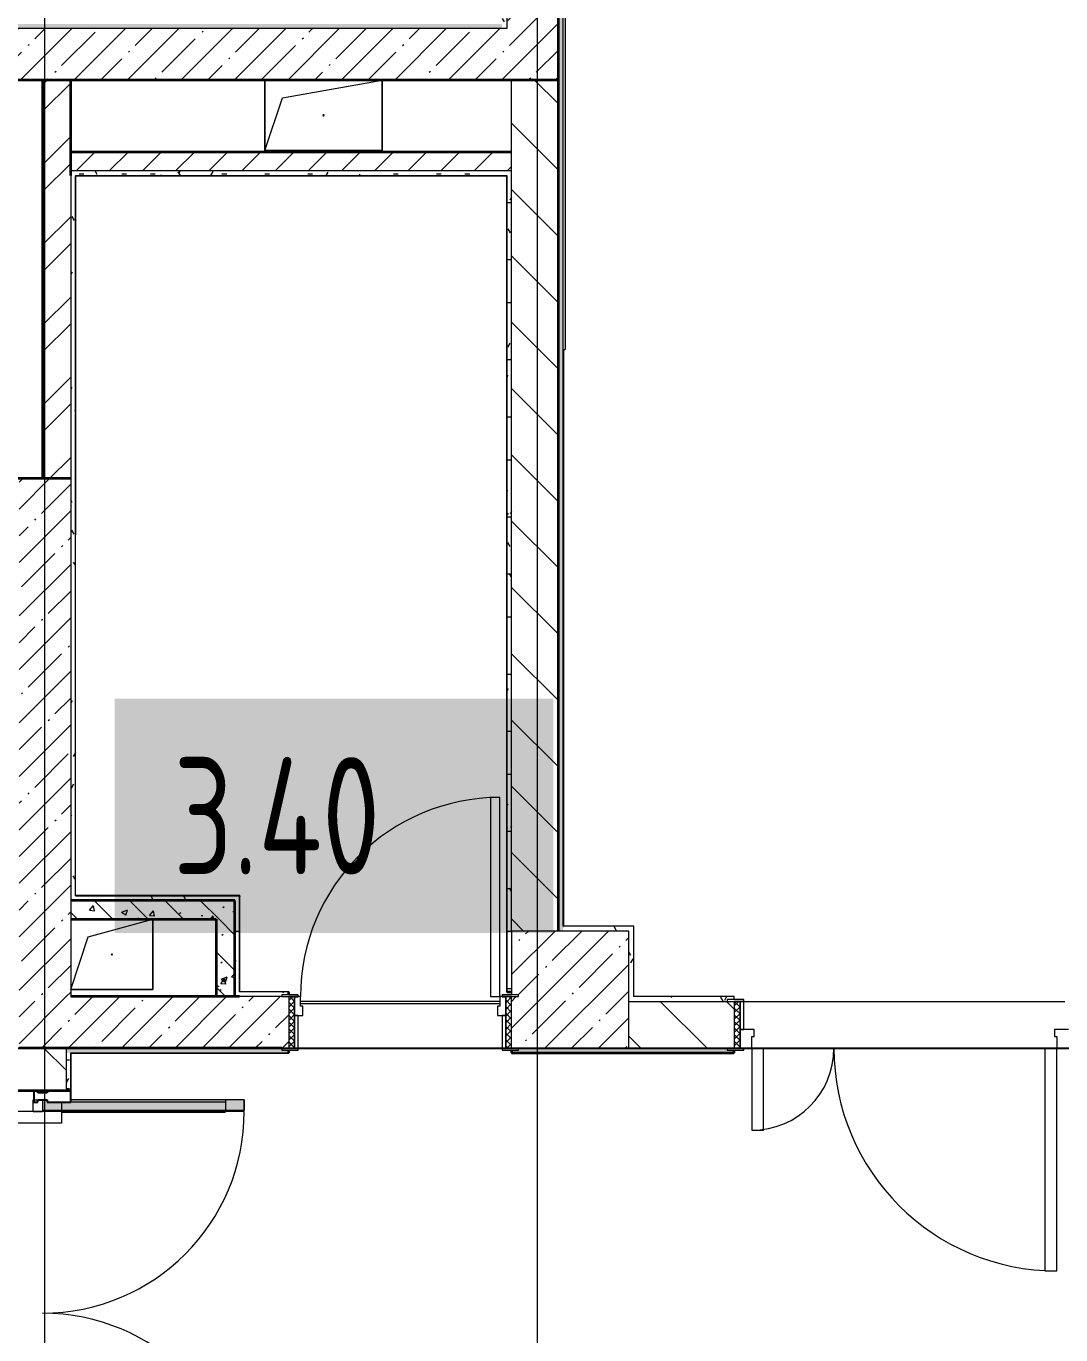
# Model space of a CAD drawing. Header units: millimetres. Extents: x 3914 to 443608, y -156176 to 78197.
# Drawn here: x 413950 to 418362, y -133799 to -128217 of the extents above; entities that cross this region are included whole.
import ezdxf

# ---------------------------------------------------------------- set-up
doc = ezdxf.new("R2010")
doc.units = ezdxf.units.MM
doc.linetypes.add('200_ШТРИХ__ш1_п0_6_', pattern=[160, 100, -60])
doc.layers.add('A-AREA-PATT-3', color=7, linetype='Continuous', lineweight=5, true_color=0xe6fae8, transparency=1)
for name, color, linetype, lineweight in [('A-DETL-GENF', 7, 'Continuous', 9), ('A-DOOR-1', 7, 'Continuous', 5), ('A-DOOR-2', 7, '200_ШТРИХ__ш1_п0_6_', 5), ('A-DOOR-FRAM-2', 7, 'Continuous', 5), ('A-FLOR', 7, 'Continuous', 9), ('A-FLOR-PATT-1', 7, 'Continuous', 5), ('A-GENM', 7, 'Continuous', 9), ('A-GLAZ-CWMG', 7, 'Continuous', 9), ('A-GLAZ-CWMG-1', 7, 'Continuous', 25), ('A-WALL', 7, 'Continuous', 5), ('A-WALL-1', 7, 'Continuous', 35), ('I-WALL', 7, 'Continuous', 5), ('S-COLS', 7, 'Continuous', 9), ('S-COLS-1', 7, 'Continuous', 5), ('Оси', 7, 'Continuous', 9)]:
    doc.layers.add(name, color=color, linetype=linetype, lineweight=lineweight)
for name, color, linetype, lineweight, true_color in [('A-DOOR-4', 7, 'Continuous', 5, 0xd7dbdf), ('A-DOOR-FRAM-1', 7, 'Continuous', 5, 0xc0c0c0), ('A-WALL-FNSH-1', 9, 'Continuous', 5, 0x808080)]:
    doc.layers.add(name, color=color, linetype=linetype, lineweight=lineweight, true_color=true_color)
doc.styles.add('СПДС', font='ГОСТ тип А.ttf', dxfattribs={"width": 0.9})
pattern_1 = [(45, (315419.7, -145976.68), (-114.04925, 114.04925), []), (45, (315533.75, -145976.68), (-114.04925, 114.04925), [201.612, -40.322, 6.706, -33.617])]
pattern_2 = [(135, (315419.7, -145976.68), (-141.42136, -141.42136), [])]
pattern_3 = [(135, (315419.7, -145976.68), (-150.8683, -150.8683), [213.36, -35.56, 7.112, -35.56]), (135, (315419.7, -145825.9), (-150.8683, -150.8683), []), (50, (315419.7, -145976.68), (255.05767, -22.3145), [26.67, -293.37]), (355, (315419.7, -145976.68), (-49.3404, 267.47914), [21.336, -234.696]), (100.451, (315440.96, -145978.54), (205.71947, 245.16356), [22.666, -249.326]), (46.184, (315419.7, -145905.56), (379.511, -58.86), [40.005, -440.055]), (96.636, (315451.33, -145910.46), (332.3634, 346.3991), [33.999, -373.989]), (351.184, (315419.7, -145905.56), (332.3669, 346.3953), [32.004, -352.044]), (21, (315455.26, -145923.34), (212.26017, -143.17112), [26.67, -293.37]), (326, (315455.26, -145923.34), (86.52236, 257.8632), [21.336, -234.696]), (71.451, (315472.95, -145935.27), (298.78395, 114.6901), [22.666, -249.326]), (37.5, (315419.7, -145976.68), (4.32385, 118.37751), [6.706, -225.146, 6.706, -231.546, -235.585]), (37.5, (315419.7, -145976.68), (4.32385, 118.37751), [-470.103, 6.706, -228.879]), (7.5, (315419.7, -145976.68), (93.54758, 140.2533), [6.706, -129.134, 6.706, -219.812, -89.789]), (7.5, (315419.7, -145976.68), (93.54758, 140.2533), [-362.356, 6.706, -83.083]), (327.5, (315340.4, -145976.68), (189.82734, -8.02019), [6.706, -82.194, 6.706, -270.662, -368.046]), (327.5, (315340.4, -145976.68), (189.82734, -8.02019), [-366.268, 6.706, -361.34]), (317.5, (315304.84, -145976.68), (207.38114, 35.59764), [6.706, -108.864, 6.706, -177.495, -261.366]), (317.5, (315304.84, -145976.68), (207.38114, 35.59764), [-299.771, 6.706, -254.66])]
pattern_4 = [(0, (315419.7, -145976.68), (243.84, 60.96), [20.117, -162.763, 20.117, -162.763, -975.36]), (0, (315419.7, -145976.68), (243.84, 60.96), [-365.76, 20.117, -345.643, 20.117, -162.763, -426.72]), (0, (315419.7, -145976.68), (243.84, 60.96), [-914.4, 20.117, -101.803, 20.117, -284.683]), (120, (315511.14, -145946.2), (-174.71291, 180.691634), [20.117, -162.763, 20.117, -162.763, -975.36]), (120, (315511.14, -145946.2), (-174.71291, 180.691634), [-365.76, 20.117, -345.643, 20.117, -162.763, -426.72]), (120, (315511.14, -145946.2), (-174.71291, 180.691634), [-914.4, 20.117, -101.803, 20.117, -284.683]), (240, (315541.62, -145824.28), (-69.12709, -241.651634), [20.117, -162.763, 20.117, -162.763, -975.36]), (240, (315541.62, -145824.28), (-69.12709, -241.651634), [-365.76, 20.117, -345.643, 20.117, -162.763, -426.72]), (240, (315541.62, -145824.28), (-69.12709, -241.651634), [-914.4, 20.117, -101.803, 20.117, -284.683])]

# ---------------------------------------------------------------- blocks, each defined once
blk = doc.blocks.new('GM_Отверстие прямоугольное _в плите_ - Отверстие-21606471-Объем проектирования 3 этажа')
at = {"layer": 'A-GENM'}
for p, q in [((-100, 75), (175, 150)), ((175, 150), (175, -150)), ((175, -150), (175, 150)), ((-175, -150), (-100, 75)), ((175, -150), (-175, -150)), ((-175, -150), (175, -150))]:
    blk.add_line(p, q, dxfattribs=at)
for start, end in [(360, 180), (180, 360)]:
    blk.add_arc((0, 0), 2.5, start, end, dxfattribs=at)
blk = doc.blocks.new('GM_Отверстие прямоугольное _в плите_ - Отверстие-21610241-Объем проектирования 3 этажа')
at = {"layer": 'A-GENM'}
for p, q in [((-250, -150), (-250, 150)), ((-250, 150), (-250, -150)), ((-175, 75), (250, 150)), ((250, 150), (250, -150)), ((250, -150), (250, 150)), ((-250, -150), (-175, 75)), ((250, -150), (-250, -150)), ((-250, -150), (250, -150))]:
    blk.add_line(p, q, dxfattribs=at)
for start, end in [(360, 180), (180, 360)]:
    blk.add_arc((0, 0), 2.5, start, end, dxfattribs=at)
blk = doc.blocks.new('BSC_Колонна _Прямоугольная - 500х500-17857564-Объем проектирования 3 этажа')
at = {"layer": 'S-COLS-1'}
h = blk.add_hatch(dxfattribs=at)
h.set_pattern_fill('FP_181', color=256, style=0, pattern_type=2)
h.set_pattern_definition([(45, (-100850, -13650), (-114.04925, 114.04925), []), (45, (-100735.95, -13650), (-114.04925, 114.04925), [201.613, -40.323, 6.706, -33.617])])
h.paths.add_polyline_path([(-50, -250), (250, -250), (250, 250), (-250, 250), (-250, -22), (-220, -22), (-220, -30), (-250, -30), (-250, -250), (-56.5, -250)])
for p, q in [((250, 250), (-250, 250)), ((-250, 250), (-250, -22)), ((250, -250), (250, 250)), ((-220, -250), (250, -250))]:
    blk.add_line(p, q, dxfattribs=at)
blk = doc.blocks.new('Прямоугольный импост - Импост структурный с накладкой - 160мм Темный-32348142-Объем проектирования 3 этажа')
at = {"layer": 'A-GLAZ-CWMG-1'}
for p, q in [((0, 17), (-50, 17)), ((-50, 17), (-50, 0)), ((-50, 0), (-40, 0)), ((-40, 0), (-40, -40)), ((-10, -40), (-10, 0)), ((-10, 0), (0, 0)), ((0, 0), (0, 17)), ((-40, -40), (-50, -40)), ((-50, -40), (-50, -140)), ((0, -40), (-10, -40)), ((0, -140), (0, -40)), ((-50, -140), (0, -140))]:
    blk.add_line(p, q, dxfattribs=at)

msp = doc.modelspace()

# ---------------------------------------------------------------- hatches: boundary and pattern name
at = {"layer": 'A-AREA-PATT-3'}
h = msp.add_hatch(color=256, dxfattribs=at)
h.paths.add_polyline_path([(420971.2, -132056.2), (421009.7, -132056.2), (421009.7, -130976.7), (420969.7, -130976.7), (420969.7, -132056.2)])
h.paths.add_polyline_path([(425759.2, -131822.7), (426245.7, -131822.7), (426245.7, -130926.7), (426241.7, -130926.7), (426241.7, -131818.7), (425269.7, -131818.7), (425269.7, -131822.7), (425754.7, -131822.7)])
h.paths.add_polyline_path([(416244.2, -129595.9), (416248.2, -129595.9), (416248.2, -127795.9), (416244.2, -127795.9), (416244.2, -128853.5)])
h.paths.add_polyline_path([(421009.7, -129576.7), (421009.7, -125097.2), (420969.7, -125097.2), (420969.7, -129576.7), (420974.7, -129576.7)])
at = {"layer": 'A-DOOR-2'}
h = msp.add_hatch(dxfattribs=at)
h.set_pattern_fill('FP_88', color=256, style=0, pattern_type=2)
h.set_pattern_definition([(135, (417358.611, -132291.994), (-14.14214, -14.14214), []), (225, (417358.611, -132291.994), (14.14214, -14.14214), [])])
h.paths.add_polyline_path([(415994.7, -132576.7), (416019.7, -132576.7), (416019.7, -132356.7), (415994.7, -132356.7), (415994.7, -132553.3)])
h = msp.add_hatch(dxfattribs=at)
h.set_pattern_fill('FP_39', color=256, angle=180, style=0, pattern_type=2)
h.set_pattern_definition([(315, (416130.79, -132641.364), (14.14214, 14.14214), []), (45, (416130.79, -132641.364), (-14.14214, 14.14214), [])])
h.paths.add_polyline_path([(416969.7, -132576.7), (416994.7, -132576.7), (416994.7, -132376.7), (416969.7, -132376.7), (416969.7, -132517.7)])
at = {"layer": 'A-DOOR-FRAM-2'}
h = msp.add_hatch(dxfattribs=at)
h.set_pattern_fill('FP_89', color=256, style=0, pattern_type=2)
h.set_pattern_definition([(45, (415235.816, -132291.994), (-14.1421, 14.1421), []), (135, (415235.816, -132291.994), (-14.1421, -14.1421), [])])
h.paths.add_polyline_path([(415094.7, -132576.7), (415094.7, -132356.7), (415069.7, -132356.7), (415069.7, -132576.7)])
at = {"layer": 'A-FLOR-PATT-1'}
h = msp.add_hatch(color=256, dxfattribs=at)
h.paths.add_polyline_path([(414037.6, -134566.7), (414879.7, -134566.7), (414879.7, -134521.7), (414019.7, -134521.7), (414019.7, -134566.7)])
h.paths.add_polyline_path([(414219.3, -132841.7), (414879.7, -132841.7), (414879.7, -132796.7), (414139.7, -132796.7), (414139.7, -132806.7), (414039.7, -132806.7), (414037.6, -132796.7), (414019.7, -132796.7), (414019.7, -132841.7), (414139.7, -132841.7)])
at = {"layer": 'I-WALL'}
h = msp.add_hatch(dxfattribs=at)
h.set_pattern_fill('FP_1', color=256, style=0, pattern_type=2)
h.set_pattern_definition(pattern_1)
h.paths.add_polyline_path([(416219.7, -128446.7), (416219.7, -124576.7), (415999.7, -124576.7), (415999.7, -128446.7), (416079.7, -128446.7)])
h = msp.add_hatch(dxfattribs=at)
h.set_pattern_fill('FP_191', color=256, style=0, pattern_type=2)
h.set_pattern_definition(pattern_4)
h.paths.add_polyline_path([(415999.7, -128226.7), (415999.7, -124826.7), (415979.7, -124826.7), (415980.7, -128206.7)])
h.paths.add_polyline_path([(415979.7, -128226.7), (415999.7, -128226.7), (415979.7, -128206.7)])
h = msp.add_hatch(dxfattribs=at)
h.set_pattern_fill('FP_191', color=256, style=0, pattern_type=2)
h.set_pattern_definition(pattern_4)
h.paths.add_polyline_path([(416219.7, -132076.7), (416239.7, -132076.7), (416238.7, -124846.7), (416219.7, -124826.7), (416219.7, -132056.7)])
h.paths.add_polyline_path([(416239.7, -124846.7), (416239.7, -124826.7), (416219.7, -124826.7), (416228.3, -124835.3)])
h = msp.add_hatch(dxfattribs=at)
h.set_pattern_fill('FP_191', color=256, style=0, pattern_type=2)
h.set_pattern_definition(pattern_4)
h.paths.add_polyline_path([(412999.7, -128226.7), (415979.7, -128226.7), (415977.9, -128206.7), (409999.7, -128206.7), (409999.7, -128226.7), (412949.9, -128226.7)])
h = msp.add_hatch(dxfattribs=at)
h.set_pattern_fill('FP_1', color=256, style=0, pattern_type=2)
h.set_pattern_definition(pattern_1)
h.paths.add_polyline_path([(415979.7, -128446.7), (415999.7, -128446.7), (415999.7, -128226.7), (410219.7, -128226.7), (410219.7, -128446.7), (415952.8, -128446.7)])
h = msp.add_hatch(dxfattribs=at)
h.set_pattern_fill('FP_79', color=256, style=0, pattern_type=2)
h.set_pattern_definition([(45, (315419.7, -145976.68), (-171.0739, 171.0739), []), (45, (315533.75, -145976.68), (-171.0739, 171.0739), [])])
h.paths.add_polyline_path([(414139.7, -130146.7), (414139.7, -128446.7), (414019.7, -128446.7), (414019.7, -130146.7)])
h = msp.add_hatch(dxfattribs=at)
h.set_pattern_fill('FP_23', color=256, style=0, pattern_type=2)
h.set_pattern_definition(pattern_2)
h.paths.add_polyline_path([(416203.8, -132076.7), (416219.7, -132076.7), (416219.7, -128446.7), (416019.7, -128446.7), (416019.7, -132076.7)])
h = msp.add_hatch(dxfattribs=at)
h.set_pattern_fill('FP_22', color=256, style=0, pattern_type=2)
h.set_pattern_definition([(45, (315419.7, -145976.68), (-70.71068, 70.71068), [])])
h.paths.add_polyline_path([(415676.4, -128833.9), (416019.7, -128833.7), (416019.7, -128753.9), (414139.7, -128753.9), (414141.6, -128833.9), (415125.4, -128833.9)])
h = msp.add_hatch(dxfattribs=at)
h.set_pattern_fill('FP_191', color=256, style=0, pattern_type=2)
h.set_pattern_definition(pattern_4)
h.paths.add_polyline_path([(415673.4, -128853.9), (415998.7, -128853.5), (415999.6, -128833.9), (414139.7, -128833.9), (414139.7, -128853.9), (415662.3, -128853.9)])
h = msp.add_hatch(dxfattribs=at)
h.set_pattern_fill('FP_191', color=256, style=0, pattern_type=2)
h.set_pattern_definition(pattern_4)
h.paths.add_polyline_path([(416019.7, -132336.7), (416019.7, -128833.9), (415999.7, -128833.9), (415999.7, -132336.7)])
h = msp.add_hatch(dxfattribs=at)
h.set_pattern_fill('FP_191', color=256, style=0, pattern_type=2)
h.set_pattern_definition(pattern_4)
h.paths.add_polyline_path([(414139.7, -131926.7), (414159.7, -131926.7), (414159.7, -128854.9), (414139.7, -128854.9), (414139.7, -131089.1)])
h = msp.add_hatch(dxfattribs=at)
h.set_pattern_fill('FP_1', color=256, style=0, pattern_type=2)
h.set_pattern_definition(pattern_1)
h.paths.add_polyline_path([(414139.7, -132356.7), (414139.7, -130146.7), (413919.7, -130146.7), (413919.7, -132356.7), (414119.7, -132356.7)])
h = msp.add_hatch(dxfattribs=at)
h.set_pattern_fill('FP_191', color=256, style=0, pattern_type=2)
h.set_pattern_definition(pattern_4)
h.paths.add_polyline_path([(414759.7, -131946.7), (414859.7, -131946.7), (414859.2, -131926.7), (414158.4, -131928.9), (414139.7, -131946.7), (414159.7, -131946.7)])
h.paths.add_polyline_path([(414139.7, -131946.7), (414159.7, -131926.7), (414139.7, -131928.9), (414139.7, -131936.7)])
h = msp.add_hatch(dxfattribs=at)
h.set_pattern_fill('FP_41', color=256, style=0, pattern_type=2)
h.set_pattern_definition(pattern_3)
h.paths.add_polyline_path([(414759.7, -132026.7), (414839.7, -132026.7), (414839.7, -131946.7), (414139.7, -131946.7), (414139.7, -132026.7), (414581.5, -132026.7)])
h = msp.add_hatch(dxfattribs=at)
h.set_pattern_fill('FP_191', color=256, style=0, pattern_type=2)
h.set_pattern_definition(pattern_4)
h.paths.add_polyline_path([(414839.7, -132356.7), (414859.7, -132356.7), (414859.7, -131946.7), (414839.7, -131946.7), (414839.7, -132336.7)])
h = msp.add_hatch(dxfattribs=at)
h.set_pattern_fill('FP_41', color=256, style=0, pattern_type=2)
h.set_pattern_definition(pattern_3)
h.paths.add_polyline_path([(414759.7, -132356.7), (414839.7, -132356.7), (414839.7, -132026.7), (414759.7, -132026.7), (414759.7, -132336.7)])
h = msp.add_hatch(dxfattribs=at)
h.set_pattern_fill('FP_191', color=256, style=0, pattern_type=2)
h.set_pattern_definition(pattern_4)
h.paths.add_polyline_path([(416239.7, -132076.7), (416539.7, -132076.7), (416539.7, -132056.7), (416240.7, -132056.7)])
h = msp.add_hatch(dxfattribs=at)
h.set_pattern_fill('FP_191', color=256, style=0, pattern_type=2)
h.set_pattern_definition(pattern_4)
h.paths.add_polyline_path([(416519.7, -132376.7), (416539.7, -132355.7), (416539.7, -132076.7), (416519.7, -132076.7), (416519.7, -132367.4)])
h.paths.add_polyline_path([(416539.7, -132376.7), (416539.7, -132356.7), (416519.7, -132376.7)])
h = msp.add_hatch(dxfattribs=at)
h.set_pattern_fill('FP_1', color=256, style=0, pattern_type=2)
h.set_pattern_definition(pattern_1)
h.paths.add_polyline_path([(415069.7, -132576.7), (415069.7, -132356.7), (413919.7, -132356.7), (413919.7, -132576.7), (415039.7, -132576.7)])
h = msp.add_hatch(dxfattribs=at)
h.set_pattern_fill('FP_191', color=256, style=0, pattern_type=2)
h.set_pattern_definition(pattern_4)
h.paths.add_polyline_path([(415039.7, -132356.7), (415039.7, -132348.7), (415069.7, -132348.7), (415069.7, -132336.7), (414860.7, -132336.7), (414859.7, -132356.7)])
h = msp.add_hatch(dxfattribs=at)
h.set_pattern_fill('FP_191', color=256, style=0, pattern_type=2)
h.set_pattern_definition(pattern_4)
h.paths.add_polyline_path([(420564.3, -132376.7), (420969.7, -132376.7), (420969.7, -132356.7), (418419.7, -132356.7), (418419.7, -132368.7), (418449.7, -132368.7), (418449.7, -132376.7), (419476.5, -132376.7)])
h.paths.add_polyline_path([(416757.1, -132376.7), (416939.7, -132376.7), (416939.7, -132368.7), (416969.7, -132368.7), (416969.7, -132356.7), (416539.7, -132356.7), (416539.7, -132376.7)])
h = msp.add_hatch(dxfattribs=at)
h.set_pattern_fill('FP_23', color=256, style=0, pattern_type=2)
h.set_pattern_definition(pattern_2)
h.paths.add_polyline_path([(435863.4, -132576.7), (436349.7, -132576.7), (436349.7, -132376.7), (434350.1, -132376.7), (434350.1, -132576.7), (435816.8, -132576.7)])
h.paths.add_polyline_path([(416969.7, -132576.7), (416969.7, -132376.7), (416519.7, -132376.7), (416519.7, -132576.7), (416939.7, -132576.7)])
h.paths.add_polyline_path([(418419.7, -132576.7), (423739.7, -132576.7), (423739.7, -132376.7), (418419.7, -132376.7)])
h.paths.add_polyline_path([(427429.7, -132576.7), (431019.7, -132576.7), (431019.7, -132376.7), (426469.7, -132376.7), (426469.7, -132576.7), (427311.8, -132576.7)])
h.paths.add_polyline_path([(432620.1, -132576.7), (432900.1, -132576.7), (432900.1, -132376.7), (431519.7, -132376.7), (431519.7, -132576.7), (432529.8, -132576.7)])
h.paths.add_polyline_path([(425969.7, -132576.7), (425969.7, -132376.7), (425189.7, -132376.7), (425189.7, -132576.7), (425219.7, -132576.7)])
h = msp.add_hatch(dxfattribs=at)
h.set_pattern_fill('FP_23', color=256, style=0, pattern_type=2)
h.set_pattern_definition(pattern_2)
h.paths.add_polyline_path([(414119.7, -135376.7), (414119.7, -134656.7), (413919.7, -134656.7), (413919.7, -135376.7), (414037.6, -135376.7)])
h.paths.add_polyline_path([(414116.3, -132756.7), (414119.7, -132756.7), (414119.7, -132576.7), (413919.7, -132576.7), (413919.7, -132756.7), (414037.6, -132756.7)])
h = msp.add_hatch(dxfattribs=at)
h.set_pattern_fill('FP_191', color=256, style=0, pattern_type=2)
h.set_pattern_definition(pattern_4)
h.paths.add_polyline_path([(435778.7, -132596.7), (435779.7, -132576.7), (434380.1, -132577.1), (434380.1, -132584.7), (434350.1, -132584.7), (434350.1, -132596.7), (435769.2, -132596.7)])
h.paths.add_polyline_path([(426003.2, -132596.7), (432900.1, -132596.7), (432900.1, -132584.7), (432870.1, -132584.7), (432870.1, -132576.7), (425219.7, -132576.7), (425219.7, -132584.7), (425189.7, -132584.7), (425189.7, -132596.7), (425969.7, -132596.7)])
h.paths.add_polyline_path([(418419.7, -132596.7), (423739.7, -132596.7), (423739.7, -132584.7), (423709.7, -132584.7), (423709.7, -132576.7), (418449.7, -132576.7), (418449.7, -132584.7), (418419.7, -132584.7)])
h.paths.add_polyline_path([(416969.7, -132596.7), (416969.7, -132584.7), (416939.7, -132584.7), (416939.7, -132576.7), (416049.7, -132576.7), (416049.7, -132584.7), (416019.7, -132584.7), (416021.7, -132596.7), (416757.1, -132596.7)])
h.paths.add_polyline_path([(415069.7, -132596.7), (415069.7, -132584.7), (415039.7, -132584.7), (415039.7, -132576.7), (414119.7, -132576.7), (414119.7, -132596.7), (415039.7, -132596.7)])
h = msp.add_hatch(dxfattribs=at)
h.set_pattern_fill('FP_191', color=256, style=0, pattern_type=2)
h.set_pattern_definition(pattern_4)
h.paths.add_polyline_path([(414119.7, -132756.7), (414139.7, -132756.7), (414139.7, -132597.7), (414119.7, -132597.1), (414119.7, -132751.7)])

# ---------------------------------------------------------------- linework, layer by layer
msp.add_lwpolyline([(440249.7, -135376.7), (400389.7, -135376.7), (400389.7, -132576.7), (440249.7, -132576.7)], close=True)
at = {"layer": 'A-DETL-GENF'}
for p, q in [((414099.7, -132806.7), (414099.7, -132841.7)), ((414879.7, -132796.7), (414139.7, -132796.7)), ((414879.7, -132796.7), (414139.7, -132796.7)), ((414799.7, -132806.7), (414139.7, -132806.7)), ((414799.7, -132796.7), (414799.7, -132841.7)), ((414879.7, -132796.7), (414879.7, -132841.7)), ((414879.7, -132841.7), (414879.7, -132796.7)), ((413979.7, -132846.7), (414019.7, -132846.7)), ((413979.7, -132846.7), (414019.7, -132846.7)), ((414879.7, -132841.7), (414019.7, -132841.7)), ((414019.7, -132841.7), (414879.7, -132841.7)), ((414799.7, -132850.7), (414099.7, -132850.7))]:
    msp.add_line(p, q, dxfattribs=at)
at = {"layer": 'A-DOOR-1'}
for p, q in [((415969.7, -131506.7), (415929.7, -131506.7)), ((415929.7, -131506.7), (415929.7, -132356.7)), ((415969.7, -132356.7), (415969.7, -131506.7)), ((415929.7, -132356.7), (415969.7, -132356.7)), ((417094.7, -132576.7), (417044.7, -132576.7)), ((417044.7, -132576.7), (417044.7, -132926.7)), ((417094.7, -132926.7), (417094.7, -132576.7)), ((418344.7, -132576.7), (418294.7, -132576.7)), ((418294.7, -132576.7), (418294.7, -133526.7)), ((418344.7, -133526.7), (418344.7, -132576.7)), ((413979.7, -132796.7), (414019.7, -132796.7)), ((413979.7, -132846.7), (413979.7, -132796.7)), ((414019.7, -132796.7), (414019.7, -132846.7)), ((414019.7, -132846.7), (413979.7, -132846.7)), ((414879.7, -132846.7), (414099.7, -132846.7)), ((417044.7, -132926.7), (417094.7, -132926.7)), ((418294.7, -133526.7), (418344.7, -133526.7))]:
    msp.add_line(p, q, dxfattribs=at)
for centre, radius, start, end in [((415969.7, -132356.7), 850, 90, 180), ((417044.7, -132576.7), 350, 270, 0), ((418344.7, -132576.7), 950, 180, 270), ((414019.7, -132846.7), 860, 270, 0), ((414019.7, -134566.7), 860, 0, 90)]:
    msp.add_arc(centre, radius, start, end, dxfattribs=at)
at = {"layer": 'A-DOOR-4'}
msp.add_line((414099.7, -132846.7), (414019.7, -132846.7), dxfattribs=at)
at = {"layer": 'A-DOOR-FRAM-1'}
for p, q in [((415109.7, -132348.7), (415039.7, -132348.7)), ((415039.7, -132348.7), (415039.7, -132356.7)), ((415039.7, -132356.7), (415109.7, -132356.7)), ((415094.7, -132356.7), (415069.7, -132356.7)), ((415069.7, -132356.7), (415069.7, -132576.7)), ((415119.7, -132356.7), (415094.7, -132356.7)), ((415094.7, -132356.7), (415094.7, -132436.7)), ((415094.7, -132576.7), (415094.7, -132356.7)), ((415109.7, -132356.7), (415094.7, -132356.7)), ((415094.7, -132356.7), (415094.7, -132357.7)), ((415094.7, -132357.7), (415109.7, -132357.7)), ((415109.7, -132356.7), (415109.7, -132348.7)), ((415109.7, -132357.7), (415109.7, -132356.7)), ((415119.7, -132396.7), (415119.7, -132356.7)), ((415969.7, -132356.7), (415969.7, -132396.7)), ((415994.7, -132356.7), (415969.7, -132356.7)), ((416049.7, -132348.7), (415979.7, -132348.7)), ((415979.7, -132348.7), (415979.7, -132356.7)), ((415994.7, -132356.7), (415979.7, -132356.7)), ((415979.7, -132356.7), (415979.7, -132357.7)), ((415979.7, -132356.7), (416049.7, -132356.7)), ((415979.7, -132357.7), (415994.7, -132357.7)), ((415994.7, -132436.7), (415994.7, -132356.7)), ((416019.7, -132356.7), (415994.7, -132356.7)), ((415994.7, -132356.7), (415994.7, -132576.7)), ((415994.7, -132357.7), (415994.7, -132356.7)), ((416019.7, -132576.7), (416019.7, -132356.7)), ((416049.7, -132356.7), (416049.7, -132348.7)), ((415129.7, -132396.7), (415119.7, -132396.7)), ((415129.7, -132436.7), (415129.7, -132396.7)), ((415969.7, -132396.7), (415959.7, -132396.7)), ((415959.7, -132396.7), (415959.7, -132436.7)), ((417009.7, -132368.7), (416939.7, -132368.7)), ((416939.7, -132368.7), (416939.7, -132376.7)), ((416939.7, -132376.7), (417009.7, -132376.7)), ((416994.7, -132376.7), (416969.7, -132376.7)), ((416969.7, -132376.7), (416969.7, -132576.7)), ((416994.7, -132576.7), (416994.7, -132376.7)), ((417009.7, -132376.7), (416994.7, -132376.7)), ((416994.7, -132376.7), (416994.7, -132496.7)), ((417009.7, -132376.7), (417009.7, -132368.7)), ((417009.7, -132496.7), (417009.7, -132376.7)), ((415094.7, -132436.7), (415129.7, -132436.7)), ((415109.7, -132436.7), (415094.7, -132436.7)), ((415094.7, -132436.7), (415094.7, -132576.7)), ((415109.7, -132576.7), (415109.7, -132436.7)), ((415959.7, -132436.7), (415994.7, -132436.7)), ((415994.7, -132436.7), (415979.7, -132436.7)), ((415979.7, -132436.7), (415979.7, -132576.7)), ((415994.7, -132576.7), (415994.7, -132436.7)), ((417054.7, -132496.7), (416994.7, -132496.7)), ((416994.7, -132496.7), (416994.7, -132576.7)), ((416994.7, -132496.7), (417009.7, -132496.7)), ((417044.7, -132576.7), (417044.7, -132526.7)), ((417044.7, -132526.7), (417054.7, -132526.7)), ((417054.7, -132526.7), (417054.7, -132496.7)), ((418394.7, -132496.7), (418334.7, -132496.7)), ((418334.7, -132496.7), (418334.7, -132526.7)), ((418334.7, -132526.7), (418344.7, -132526.7)), ((418344.7, -132526.7), (418344.7, -132576.7)), ((415109.7, -132576.7), (415039.7, -132576.7)), ((415039.7, -132576.7), (415039.7, -132584.7)), ((415039.7, -132584.7), (415109.7, -132584.7)), ((415069.7, -132576.7), (415094.7, -132576.7)), ((415094.7, -132576.7), (415109.7, -132576.7)), ((415109.7, -132584.7), (415109.7, -132576.7)), ((415979.7, -132576.7), (415994.7, -132576.7)), ((416049.7, -132576.7), (415979.7, -132576.7)), ((415979.7, -132576.7), (415979.7, -132584.7)), ((415979.7, -132584.7), (416049.7, -132584.7)), ((415994.7, -132576.7), (416019.7, -132576.7)), ((416049.7, -132584.7), (416049.7, -132576.7)), ((417009.7, -132576.7), (416939.7, -132576.7)), ((416939.7, -132576.7), (416939.7, -132584.7)), ((416939.7, -132584.7), (417009.7, -132584.7)), ((416969.7, -132576.7), (416994.7, -132576.7)), ((416994.7, -132576.7), (417044.7, -132576.7)), ((417009.7, -132584.7), (417009.7, -132576.7)), ((418344.7, -132576.7), (418394.7, -132576.7))]:
    msp.add_line(p, q, dxfattribs=at)
at = {"layer": 'A-FLOR'}
for p, q in [((416239.7, -132056.7), (416239.7, -124847.7)), ((414139.7, -128446.7), (414967.7, -128446.7)), ((415467.7, -128446.7), (415999.7, -128446.7)), ((414159.7, -128853.9), (415998.7, -128853.9)), ((414159.7, -130385.8), (414159.7, -128854.9)), ((414159.7, -131926.7), (414159.7, -130386)), ((414859.7, -132336.7), (414859.7, -131928.9)), ((416539.7, -132056.7), (416240.7, -132056.7)), ((415069.7, -132336.7), (414860.7, -132336.7)), ((416969.7, -132356.7), (416539.7, -132356.7)), ((416969.7, -132368.7), (416969.7, -132356.7)), ((415969.7, -132376.7), (415119.7, -132376.7)), ((415119.7, -132386.5), (415969.7, -132386.5)), ((417009.7, -132376.7), (418379.7, -132376.7)), ((418344.7, -132576.7), (417094.7, -132576.7)), ((414099.7, -132846.7), (413869.7, -132846.7)), ((414099.7, -132846.7), (414099.7, -132896.7)), ((414099.7, -132896.7), (413869.7, -132896.7))]:
    msp.add_line(p, q, dxfattribs=at)
at = {"layer": 'A-WALL'}
for p, q in [((415999.7, -124826.7), (415999.7, -128226.7)), ((415999.7, -128226.7), (409999.7, -128226.7)), ((416019.7, -132076.7), (416019.7, -128446.7)), ((416019.7, -128833.9), (414139.7, -128833.9)), ((414139.7, -128853.9), (414139.7, -132356.7)), ((414159.7, -128853.9), (414159.7, -130386)), ((415998.7, -128853.9), (415999.7, -128853.9)), ((415999.7, -128853.9), (415999.7, -132336.7)), ((414159.7, -131926.7), (414859.7, -131926.7)), ((416539.7, -132056.7), (416539.7, -132356.7)), ((414860.7, -132336.7), (414859.7, -132336.7)), ((415039.7, -132356.7), (414859.7, -132356.7)), ((416519.7, -132376.7), (416939.7, -132376.7)), ((414119.7, -132576.7), (414119.7, -132756.7)), ((416519.7, -132576.7), (416939.7, -132576.7)), ((414139.7, -132596.7), (415069.7, -132596.7)), ((414139.7, -132596.7), (414139.7, -132756.7))]:
    msp.add_line(p, q, dxfattribs=at)
at = {"layer": 'A-WALL-1'}
for p, q in [((416219.7, -132076.7), (416219.7, -124576.7)), ((416219.7, -128446.7), (413139.7, -128446.7)), ((414019.7, -128446.7), (414019.7, -130146.7)), ((414139.7, -128853.9), (414139.7, -128446.7)), ((416019.7, -128753.9), (414139.7, -128753.9)), ((414139.7, -130146.7), (413139.7, -130146.7)), ((414839.7, -131946.7), (414139.7, -131946.7)), ((414839.7, -132356.7), (414839.7, -131946.7)), ((414859.7, -131928.9), (414859.7, -131926.7)), ((414139.7, -132026.7), (414759.7, -132026.7)), ((414759.7, -132026.7), (414759.7, -132356.7)), ((416240.7, -132056.7), (416239.7, -132056.7)), ((414859.7, -132356.7), (414139.7, -132356.7)), ((415069.7, -132348.7), (415069.7, -132336.7)), ((415999.7, -132336.7), (416019.7, -132336.7)), ((416539.7, -132356.7), (416539.7, -132356.7)), ((414119.7, -132576.7), (413919.7, -132576.7)), ((415039.7, -132576.7), (413919.7, -132576.7)), ((415069.7, -132596.7), (415069.7, -132584.7)), ((416019.7, -132584.7), (416019.7, -132596.7)), ((416969.7, -132596.7), (416969.7, -132584.7)), ((416019.7, -132596.7), (416969.7, -132596.7)), ((413899.7, -132756.7), (414139.7, -132756.7))]:
    msp.add_line(p, q, dxfattribs=at)
at = {"layer": 'A-WALL-FNSH-1'}
for p, q in [((414160.7, -128854.9), (415998.7, -128854.9)), ((414160.7, -131925.7), (414160.7, -128854.9)), ((415998.7, -128854.9), (415998.7, -132336.7)), ((416240.7, -129595.9), (416240.7, -132056.7)), ((414860.7, -131925.7), (414160.7, -131925.7)), ((414860.7, -132335.7), (414860.7, -131925.7)), ((416540.7, -132055.7), (416240.7, -132055.7)), ((416540.7, -132355.7), (416540.7, -132055.7)), ((415069.7, -132335.7), (414860.7, -132335.7)), ((415069.7, -132336.7), (415069.7, -132335.7)), ((415998.7, -132336.7), (415999.7, -132336.7)), ((416969.7, -132355.7), (416540.7, -132355.7)), ((416969.7, -132356.7), (416969.7, -132355.7)), ((414140.7, -132597.7), (415069.7, -132597.7)), ((414140.7, -132756.7), (414140.7, -132597.7)), ((415069.7, -132597.7), (415069.7, -132596.7)), ((416019.7, -132596.7), (416019.7, -132597.7)), ((416019.7, -132597.7), (416969.7, -132597.7)), ((416969.7, -132597.7), (416969.7, -132596.7)), ((414139.7, -132756.7), (414140.7, -132756.7))]:
    msp.add_line(p, q, dxfattribs=at)
at = {"layer": 'I-WALL'}
for p, q in [((416240.2, -129595.9), (416240.2, -127795.9)), ((416248.2, -127795.9), (416248.2, -129595.9)), ((416240.2, -129595.9), (416248.2, -129595.9))]:
    msp.add_line(p, q, dxfattribs=at)
at = {"layer": 'Оси'}
for points in [[(416129.7, -147882.9), (416129.7, -142882.9), (416129.7, -128948.4), (416129.7, -123948.4)], [(414029.7, -147882.9), (414029.7, -142882.9), (414029.7, -129061.6), (414029.7, -124061.6)]]:
    msp.add_lwpolyline(points, dxfattribs=at)

# ---------------------------------------------------------------- block references
at = {"layer": 'A-GENM'}
for name, p in [('GM_Отверстие прямоугольное _в плите_ - Отверстие-21610241-Объем проектирования 3 этажа', (415217.7, -128596.7)), ('GM_Отверстие прямоугольное _в плите_ - Отверстие-21606471-Объем проектирования 3 этажа', (414314.7, -132176.7))]:
    msp.add_blockref(name, p, dxfattribs=at)
at = {"layer": 'A-GLAZ-CWMG', "rotation": 89.99999999999993}
msp.add_blockref('Прямоугольный импост - Импост структурный с накладкой - 160мм Темный-32348142-Объем проектирования 3 этажа', (413999.7, -132756.7), dxfattribs=at)
at = {"layer": 'S-COLS'}
msp.add_blockref('BSC_Колонна _Прямоугольная - 500х500-17857564-Объем проектирования 3 этажа', (416269.7, -132326.7), dxfattribs=at)

# ---------------------------------------------------------------- texts
at = {"insert": (414577.1, -131335.2), "char_height": 500, "width": 1370.886, "attachment_point": 1, "style": 'СПДС', "bg_fill": 1, "box_fill_scale": 1.5, "bg_fill_color": 7, "bg_fill_true_color": 16777215, "bg_fill_transparency": 0}
msp.add_mtext('3.40', dxfattribs=at)

doc.saveas('drawing.dxf')
